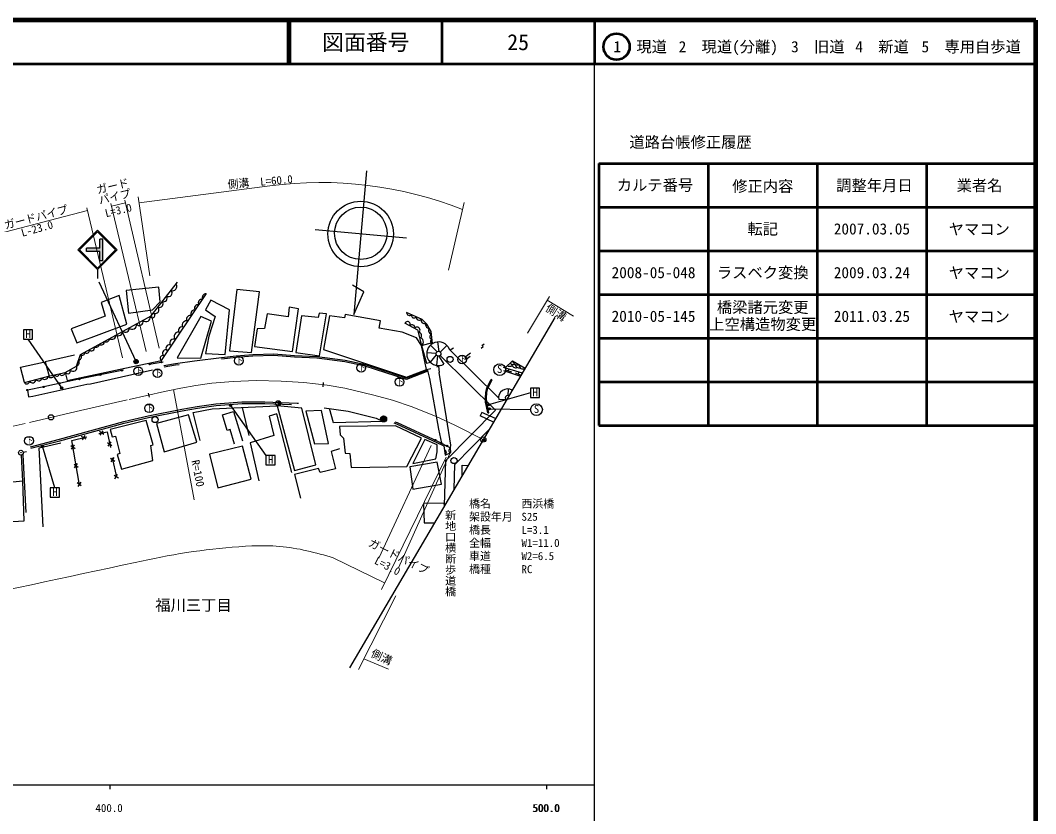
# Model space of a CAD drawing. Units: millimetres at full size, sheet at 1:1000; details may follow other scales. Extents: x 40000 to 217859622, y -2444558 to 380000.
# Drawn here: x 447516 to 680000, y 198357 to 380000 of the extents above; entities that cross this region are included whole.
import ezdxf
from ezdxf.enums import TextEntityAlignment as Align

# ---------------------------------------------------------------- set-up
doc = ezdxf.new("R2010")
doc.units = ezdxf.units.MM
doc.header["$LTSCALE"] = 1000
doc.header["$PDMODE"] = 32
doc.header["$PDSIZE"] = 500
doc.linetypes.add('CHAIN', pattern=[18.5, 12, -1.5, 3.5, -1.5])
for name, color, linetype, lineweight in [('M-BGD', 7, 'Continuous', 25), ('M-BGD-EXST', 7, 'Continuous', 25), ('M-BMK', 2, 'CHAIN', 13), ('M-BMK-OTRS', 5, 'Continuous', 25), ('M-BMK-SRVR', 3, 'Continuous', 25), ('M-STR-HTXT', 7, 'Continuous', 13), ('M-STR-STR1', 1, 'Continuous', 25), ('M-STR-STR3', 7, 'Continuous', 25), ('M-STR-STRC', 7, 'Continuous', 25), ('M-TTL', 2, 'Continuous', 140), ('M-TTL-BAND', 7, 'Continuous', 25), ('M-TTL-FRAM', 2, 'Continuous', 50), ('M-TTL-LINE', 7, 'Continuous', 50)]:
    doc.layers.add(name, color=color, linetype=linetype, lineweight=lineweight)
for name, color, linetype in [('M-BMK-HTXT', 7, 'Continuous'), ('M-OTRS', 6, 'Continuous'), ('M-TTL-TXT', 7, 'Continuous')]:
    doc.layers.add(name, color=color, linetype=linetype)
doc.styles.add('@ＭＳ ゴシック', font='')
doc.styles.add('ＭＳ ゴシック', font='')
doc.styles.get('@ＭＳ ゴシック').set_extended_font_data('@MS Gothic')
doc.styles.get('ＭＳ ゴシック').set_extended_font_data('MS Gothic')

msp = doc.modelspace()

# ---------------------------------------------------------------- hatches: boundary and pattern name
at = {"layer": 'M-BGD'}
for points in [[(506549, 291702, 0.41421), (507149, 292302, 0.41421), (506549, 292902)], [(529982, 288755, 1), (531382, 288755, 0.41421), (530682, 289455, 0.41421)], [(447602, 280994, 1), (447699, 281016, 1)]]:
    msp.add_hatch(color=256, dxfattribs=at).paths.add_polyline_path(points)
at = {"layer": 'M-BGD-EXST'}
for points in [[(457250, 295830, 0.41421), (457000, 296080, 0.41421), (456750, 295830, 1)], [(495904, 291834, 0.41421), (495654, 292084, 0.41421), (495404, 291834, 1)], [(554963, 291967, 0.41421), (554713, 292217, 0.41421), (554463, 291967, 1)], [(555178, 291054, 0.41421), (554928, 291304, 0.41421), (554678, 291054, 1)], [(452814, 282499, 0.41421), (452564, 282749, 0.41421), (452314, 282499, 1)]]:
    msp.add_hatch(color=256, dxfattribs=at).paths.add_polyline_path(points)
at = {"layer": 'M-STR-STRC'}
for points in [[(462697, 327795), (465697, 327795), (465697, 329920), (466447, 329920), (466447, 324920), (465697, 324920), (465697, 327045), (462697, 327045)], [(474523, 301863, 0.41421), (474023, 302363, 0.41421), (473523, 301863, 1)]]:
    msp.add_hatch(color=256, dxfattribs=at).paths.add_polyline_path(points)

# ---------------------------------------------------------------- linework, layer by layer
at = {"layer": 'M-BGD'}
for p, q in [((539361, 305552), (541863, 306239)), ((545954, 304520), (546672, 305031)), ((553206, 305534), (553722, 305965)), ((477018, 301261), (480250, 301805)), ((540547, 300065), (541505, 300306)), ((542887, 300698), (543820, 301032)), ((558035, 300621), (562455, 299284)), ((558573, 300003), (559971, 299504)), ((559329, 300046), (559229, 299769)), ((555529, 297685), (555305, 297796)), ((558149, 299858), (562006, 298517)), ((560836, 299260), (562159, 298778)), ((561617, 299356), (561498, 299019)), ((559231, 294079), (559262, 295589)), ((557052, 293211), (558623, 293231)), ((498331, 291373), (499861, 284964)), ((506549, 292902), (506549, 291702)), ((553170, 290243), (552796, 289424)), ((555862, 288024), (552796, 289424)), ((556320, 288804), (553170, 290243)), ((554564, 290099), (554809, 290150)), ((465820, 285040), (466476, 286032)), ((461456, 284766), (462481, 284150)), ((462270, 284964), (461658, 283944)), ((466642, 285202), (465645, 285862)), ((459114, 282647), (460080, 281954)), ((459245, 281819), (459943, 282791)), ((467471, 283330), (468471, 282685)), ((467644, 282509), (468292, 283515)), ((448059, 274496), (447823, 280451)), ((448068, 280511), (448781, 267336)), ((448188, 281122), (448921, 281281)), ((468153, 279736), (469153, 279091)), ((468326, 278915), (468974, 279921)), ((468565, 279803), (469515, 275408)), ((459815, 278387), (460781, 277693)), ((459946, 277559), (460643, 278531)), ((468978, 275858), (469998, 275246)), ((469177, 275043), (469792, 276069)), ((461480, 273397), (460514, 274090)), ((461349, 274225), (460652, 273253))]:
    msp.add_line(p, q, dxfattribs=at)
for points in [[(448442, 297083), (454240, 298586), (457818, 299365), (460409, 300814), (461315, 303505), (477462, 312304), (483539, 320018)], [(457818, 299365), (458255, 297509), (471468, 300349), (479849, 302084), (490143, 317459)], [(541895, 305986), (541549, 308752), (540599, 310456), (539552, 311483), (535967, 313091)], [(535510, 310705), (538444, 309116), (539361, 305552)], [(539361, 305552), (540536, 301502), (541405, 301718)], [(553049, 304952), (553485, 305310), (553345, 305650)], [(459925, 303368), (453241, 301805), (454150, 298562)], [(540737, 299933), (535951, 298087), (526527, 301088), (524388, 301548), (521858, 302103), (515465, 302926), (510320, 303199), (505595, 303548), (500726, 303416), (496918, 303103), (493568, 302731), (487396, 301953), (483030, 301316), (480407, 300919)], [(540805, 299638), (535960, 297769), (526450, 300798), (524324, 301255), (521807, 301808), (515438, 302627), (510301, 302900), (505588, 303247), (500743, 303116), (496947, 302804), (493603, 302433), (493551, 302427)], [(550621, 303809), (549268, 302767), (549626, 302403), (550506, 303088)], [(448442, 297083), (447562, 300559), (452800, 301702)], [(471153, 299931), (460906, 297822), (452880, 296073), (449133, 295339)], [(449145, 295341), (449423, 293820), (450420, 293925), (462741, 296660), (463625, 296749), (477775, 299951)], [(483921, 301143), (483074, 301019), (480452, 300623)], [(558556, 300463), (560231, 302044), (563091, 300369)], [(554564, 290099), (554254, 291593), (554051, 292571), (554012, 293475), (554099, 294822), (554349, 295821), (554651, 296467), (555305, 297796)], [(554809, 290150), (554498, 291644), (554300, 292602), (554263, 293473), (554347, 294783), (554586, 295737), (554876, 296359), (555529, 297685)], [(449839, 282359), (456482, 284092), (471206, 288123), (476789, 289421), (484513, 290950), (487999, 291556), (492300, 292196), (498261, 292654), (503514, 292654), (510910, 292359), (511199, 292330)], [(449927, 282020), (456572, 283754), (471292, 287784), (476863, 289079), (484577, 290606), (488055, 291210), (492339, 291848), (498275, 292304), (503507, 292304), (509572, 292062)], [(488733, 283826), (487058, 290189), (491433, 291065), (506292, 291728)], [(517069, 291296), (522611, 290514), (529011, 288897), (530606, 288124), (519227, 287819), (518322, 291119)], [(496548, 282984), (495590, 286281), (494856, 286084), (493841, 289663), (496295, 290424), (498381, 283717)], [(509702, 276449), (506235, 289871), (504528, 289350), (505544, 284964), (500151, 283267), (502155, 274599)], [(533055, 287826), (533634, 287619), (542910, 283355), (544471, 282540), (544827, 280411), (546078, 281015), (546027, 282122)], [(533305, 288109), (533766, 287943), (543064, 283670), (546027, 282122)], [(461035, 273538), (459346, 283804), (462723, 284648)], [(465469, 285394), (467369, 285780), (468143, 282194)], [(452749, 264036), (451870, 282142), (456787, 283278)], [(520596, 281912), (518667, 281261), (519680, 277280), (516158, 276461), (515821, 277376), (510322, 275979), (511672, 270593)]]:
    msp.add_lwpolyline(points, dxfattribs=at)
for points in [[(471789, 318149), (472263, 312914), (477777, 313715), (479569, 315552), (479229, 318901)], [(466064, 315408), (466908, 312275), (459150, 309383), (460436, 306129), (471889, 310460), (470128, 317024)], [(497065, 318402), (495405, 304298), (500476, 303951), (502302, 317856)], [(491152, 315960), (489893, 313700), (492102, 312219), (490696, 307689), (489930, 303733), (494418, 303496), (495423, 313715)], [(504037, 312801), (503398, 309465), (501720, 309355), (501136, 305326), (509823, 304193), (511246, 313964), (509094, 314293), (508838, 312123)], [(488885, 312171), (483449, 302708), (488849, 302672), (491279, 311087)], [(511926, 312342), (510630, 303950), (516011, 303148), (517655, 312801), (515977, 312984), (515722, 311945)], [(518333, 312361), (516946, 304644), (535909, 298276), (540547, 300065), (539361, 305552), (538266, 307339), (534961, 308639), (529652, 309532), (529999, 311173), (521873, 312638), (521727, 311872)], [(506292, 291728), (510273, 276895), (515217, 278245), (511986, 291221)], [(512879, 290519), (514857, 283048), (518064, 283096), (516497, 290688)], [(476330, 288399), (468109, 286333), (468561, 284670), (469322, 284811), (470337, 280809), (469717, 280612), (470647, 277231), (477830, 279249), (477408, 282652), (477918, 282797)], [(485995, 289691), (478691, 287690), (480468, 281208), (487941, 283406)], [(520615, 287009), (520719, 285060), (521492, 284329), (521898, 280935), (522964, 280844), (523304, 277596), (536012, 277827), (539373, 284359), (533414, 287194)], [(540109, 284013), (537418, 278527), (542622, 279613), (542997, 281217), (542925, 282784)], [(498409, 282489), (490849, 280635), (492764, 272955), (500384, 274908)], [(542931, 278822), (536709, 277785), (537353, 272629), (543938, 273821)], [(448059, 274496), (440984, 273782), (441823, 265023), (448436, 265401)]]:
    msp.add_lwpolyline(points, close=True, dxfattribs=at)
for centre, radius in [((545929, 302350), 700), ((470769, 299852), 150), ((477121, 301278), 150), ((479851, 301738), 150), ((461033, 297848), 150), ((465824, 298834), 150), ((449145, 295341), 150), ((452880, 296073), 150), ((456497, 296861), 150), ((506549, 292302), 600), ((478385, 288599), 700), ((530682, 288755), 700), ((542538, 283912), 150), ((447650, 281005), 550), ((543873, 283247), 150), ((545220, 282544), 150), ((447650, 281005), 50), ((546809, 279210), 700)]:
    msp.add_circle(centre, radius, dxfattribs=at)
for centre, radius, start, end in [((482363, 319062), 997, 251.21724, 32.31779), ((480321, 316396), 828, 251.97856, 31.55647), ((481444, 317546), 828, 239.83387, 43.70117), ((490045, 316474), 892, 87.74399, 204.65058), ((478341, 313773), 913, 245.63292, 37.90212), ((479368, 315125), 848, 248.82461, 34.71042), ((488127, 314161), 713, 69.1055, 223.28907), ((489076, 315285), 832, 78.9923, 213.40227), ((476298, 311977), 969, 224.74584, 12.43152), ((477737, 312438), 553, 207.13943, 65.70393), ((486493, 311500), 938, 73.68621, 198.81632), ((487439, 312794), 895, 79.11179, 203.98551), ((536640, 313075), 674, 178.68246, 313.01942), ((537660, 312432), 580, 164.96532, 326.73656), ((538799, 312015), 660, 171.37169, 320.33018), ((540031, 311345), 765, 161.06524, 297.56212), ((471547, 309473), 883, 231.54523, 5.63213), ((473132, 310253), 990, 224.48468, 12.69269), ((474785, 311009), 873, 218.02301, 19.15435), ((484608, 308943), 878, 65.23728, 202.07861), ((485633, 310106), 1092, 74.48747, 195.10309), ((536163, 310400), 622, 327.57366, 155.56013), ((537185, 309672), 634, 341.64071, 141.49308), ((538346, 309043), 704, 293.69412, 142.45368), ((541085, 310296), 792, 152.11217, 273.19427), ((541952, 309006), 963, 148.78022, 250.46912), ((467160, 307231), 861, 242.1073, 355.07006), ((468539, 307832), 853, 232.33372, 4.84364), ((469900, 308880), 1102, 242.33066, 354.8467), ((482591, 306122), 883, 58.25634, 210.41759), ((483732, 307612), 1003, 64.86764, 227.52694), ((538633, 307831), 754, 314.17503, 73.1202), ((538870, 306395), 940, 300.84981, 88.00802), ((541843, 307543), 595, 110.97025, 263.30921), ((541910, 306485), 487, 106.21318, 222.86107), ((462732, 304379), 597, 217.23075, 19.94661), ((463814, 305046), 698, 221.6569, 15.52047), ((464860, 305848), 719, 238.71799, 358.45937), ((466036, 306392), 726, 230.92154, 6.25583), ((481028, 303698), 947, 96.73229, 209.00289), ((481635, 304927), 773, 48.94639, 243.44818), ((460008, 301738), 1007, 293.46562, 29.30045), ((460778, 302976), 753, 278.23722, 44.52884), ((461706, 303907), 561, 225.81919, 11.35817), ((480137, 302627), 615, 50.29509, 242.09948), ((458348, 299742), 651, 215.40406, 23.03835), ((459632, 300487), 842, 215.6176, 22.82482), ((559689, 301964), 1178, 238.79258, 292.32923), ((560418, 302196), 1016, 222.35115, 290.33083), ((560937, 301420), 969, 188.30099, 291.0336), ((561334, 302205), 1115, 188.33231, 290.9681), ((561804, 301427), 1049, 190.10772, 279.73513), ((562549, 301002), 832, 168.73247, 310.56795), ((450309, 297810), 817, 211.22557, 357.82732), ((451727, 298194), 731, 214.6085, 354.4444), ((453114, 298585), 805, 215.00087, 354.05203), ((454546, 299027), 822, 219.7842, 345.81336), ((455868, 299133), 609, 210.3225, 354.2444), ((457100, 299432), 721, 209.90115, 354.66575), ((448996, 297351), 615, 205.76752, 3.28537), ((544297, 280972), 771, 313.3772, 65.58134), ((546361, 281471), 732, 117.1771, 228.84749)]:
    msp.add_arc(centre, radius, start, end, dxfattribs=at)
at = {"layer": 'M-BGD-EXST'}
for p, q in [((450336, 309103), (448236, 309103)), ((448236, 309103), (448236, 307003)), ((448236, 307003), (450336, 307003)), ((457000, 295830), (449286, 307003)), ((450336, 307003), (450336, 309103)), ((566409, 295749), (564309, 295749)), ((564309, 295749), (564309, 293649)), ((566409, 293649), (566409, 295749)), ((564309, 294699), (554713, 291967)), ((564309, 293649), (566409, 293649)), ((495654, 291834), (503765, 280351)), ((554928, 291054), (564344, 290901)), ((455428, 272927), (452564, 282499)), ((505865, 280351), (503765, 280351)), ((503765, 280351), (503765, 278251)), ((505865, 278251), (505865, 280351)), ((503765, 278251), (505865, 278251)), ((456478, 272927), (454378, 272927)), ((454378, 272927), (454378, 270827)), ((456478, 270827), (456478, 272927)), ((454378, 270827), (456478, 270827))]:
    msp.add_line(p, q, dxfattribs=at)
for centre, radius in [((497546, 302069), 1000), ((548659, 302352), 1000), ((474529, 299677), 1000), ((478930, 299202), 1000), ((525584, 300434), 1000), ((557263, 300017), 1350), ((534325, 297201), 1000), ((457000, 295830), 250), ((476993, 291175), 1000), ((495654, 291834), 250), ((554713, 291967), 250), ((554928, 291054), 250), ((565693, 290863), 1350), ((449508, 283751), 1000), ((452564, 282499), 250)]:
    msp.add_circle(centre, radius, dxfattribs=at)
at = {"layer": 'M-BMK'}
msp.add_lwpolyline([(432033, 283952), (449625, 287949), (460291, 290448), (472403, 293200), (480534, 294981), (484239, 295806), (487674, 296393), (491361, 296906), (496221, 297309), (501527, 297548), (507219, 297419), (512427, 297071), (517752, 296484), (521786, 295805), (528433, 294208), (532761, 292998), (537199, 291514), (542711, 289268), (547021, 287325), (553514, 284013)], dxfattribs=at)
at = {"layer": 'M-BMK-OTRS'}
msp.add_line((569896, 311992), (522905, 231735), dxfattribs=at)
at = {"layer": 'M-BMK-SRVR'}
for p, q in [((526777, 345523), (523862, 312623)), ((535956, 330153), (515038, 332007)), ((526135, 317814), (523582, 319392)), ((523862, 312623), (526135, 317814)), ((516859, 297085), (516750, 296091)), ((476773, 294669), (476987, 293692))]:
    msp.add_line(p, q, dxfattribs=at)
for centre, radius in [((525455, 331084), 7500), ((525478, 331240), 6000), ((454546, 289102), 600), ((553514, 284013), 600)]:
    msp.add_circle(centre, radius, dxfattribs=at)
at = {"layer": 'M-OTRS'}
msp.add_point((553612, 283873), dxfattribs=at)
at = {"layer": 'M-STR-HTXT'}
for p, q in [((474734, 338210), (504636, 342114)), ((474536, 339556), (477192, 321491)), ((468215, 338079), (476303, 304174)), ((468362, 337463), (471617, 338216)), ((479308, 304964), (471473, 338839)), ((549149, 338319), (545562, 322782)), ((462903, 336493), (441509, 330885)), ((462760, 337096), (470925, 302758)), ((563677, 308370), (568683, 316778)), ((568181, 315934), (574200, 312288)), ((487345, 270229), (482591, 295439)), ((541556, 282617), (529605, 256832)), ((544996, 280004), (530200, 249682)), ((534098, 254611), (545826, 280837)), ((530931, 251180), (519180, 256914)), ((524975, 231391), (533477, 248206)), ((526203, 233821), (531843, 231429))]:
    msp.add_line(p, q, dxfattribs=at)
for centre, radius, start, end in [((516179, 253707), 89158, 68.55655, 97.43878), ((508245, 109635), 150216, 92.93394, 102.10286), ((502897, 213988), 45726, 77.06893, 92.93394), ((495224, 180571), 80013, 72.57889, 77.06893), ((6332358, -27050798), 27928074, 102.10286, 102.30201)]:
    msp.add_arc(centre, radius, start, end, dxfattribs=at)
at = {"layer": 'M-STR-STR1'}
for p, q in [((540698, 300103), (541180, 298012)), ((543231, 300821), (543433, 299359)), ((546027, 282122), (546093, 282755))]:
    msp.add_line(p, q, dxfattribs=at)
for points in [[(541180, 298012), (543289, 286403), (543956, 283204)], [(546093, 282755), (545105, 288993), (543433, 299359)]]:
    msp.add_lwpolyline(points, dxfattribs=at)
at = {"layer": 'M-STR-STR3'}
for p, q in [((542925, 304098), (541445, 305652)), ((543396, 304198), (543130, 306356)), ((543651, 304054), (545167, 305570)), ((557022, 293561), (545733, 304739)), ((542716, 303703), (540576, 303847)), ((541405, 301718), (542788, 303393)), ((543054, 303159), (542829, 301009)), ((543361, 303127), (544476, 301262))]:
    msp.add_line(p, q, dxfattribs=at)
for points in [[(545167, 305570), (545492, 305219), (545733, 304739)], [(544674, 268915), (544909, 279201), (556312, 290745), (543652, 303281)], [(546860, 272648), (546989, 278319), (554824, 286250)], [(548685, 275766), (548653, 278132), (550031, 278063)], [(544622, 268826), (544584, 269476), (539808, 269400), (539975, 264949), (542334, 264919)]]:
    msp.add_lwpolyline(points, dxfattribs=at)
msp.add_circle((543263, 303666), 548, dxfattribs=at)
for centre, radius, start, end in [((543263, 303666), 2693, 44.999, 296.76576), ((559064, 293557), 2042, 58.70621, 189.78292), ((559064, 293557), 548, 56.13224, 243.16817)]:
    msp.add_arc(centre, radius, start, end, dxfattribs=at)
at = {"layer": 'M-STR-STRC'}
for p, q in [((460698, 327420), (465198, 331920)), ((461052, 327420), (465198, 331567)), ((469698, 327420), (465198, 331920)), ((469345, 327420), (465198, 331567)), ((466447, 329920), (465697, 329920)), ((465697, 327795), (465697, 329920)), ((466447, 324920), (466447, 329920)), ((460698, 327420), (465198, 322920)), ((461052, 327420), (465198, 323273)), ((462697, 327045), (462697, 327795)), ((465697, 327795), (462697, 327795)), ((465697, 327045), (462697, 327045)), ((465198, 323273), (469345, 327420)), ((465198, 322920), (469698, 327420)), ((465697, 324920), (465697, 327045)), ((466447, 324920), (465697, 324920)), ((465198, 322920), (465198, 320920)), ((474023, 301863), (465573, 320026))]:
    msp.add_line(p, q, dxfattribs=at)
msp.add_circle((474023, 301863), 500, dxfattribs=at)
at = {"layer": 'M-TTL'}
for p, q in [((680000, 380000), (40000, 380000)), ((680000, 20000), (680000, 380000))]:
    msp.add_line(p, q, dxfattribs=at)
at = {"layer": 'M-TTL-BAND'}
for p, q in [((579000, 20000), (579000, 370000)), ((40000, 205000), (579000, 205000)), ((468000, 205000), (468000, 204000)), ((568000, 205000), (568000, 204000))]:
    msp.add_line(p, q, dxfattribs=at)
at = {"layer": 'M-TTL-FRAM'}
for p, q in [((580000, 347197), (580000, 287197)), ((580000, 347197), (680000, 347197)), ((580000, 287197), (680000, 287197))]:
    msp.add_line(p, q, dxfattribs=at)
at = {"layer": 'M-TTL-LINE'}
for p, q in [((508747, 380000), (508747, 370000)), ((509247, 380000), (509247, 370000)), ((543997, 380000), (543997, 370000)), ((579000, 380000), (579000, 370000)), ((40000, 370000), (680000, 370000)), ((605000, 347197), (605000, 287197)), ((630000, 347197), (630000, 287197)), ((655000, 347197), (655000, 287197)), ((580000, 337197), (680000, 337197)), ((580000, 327197), (680000, 327197)), ((580000, 317197), (680000, 317197)), ((580000, 307197), (680000, 307197)), ((580000, 297197), (680000, 297197))]:
    msp.add_line(p, q, dxfattribs=at)
msp.add_circle((584031, 373958), 3000, dxfattribs=at)

# ---------------------------------------------------------------- texts
at = {"layer": 'M-BGD-EXST', "style": 'ＭＳ ゴシック'}
for s, height, p in [('H', 1833, (448689, 306695)), ('下', 1320, (496694, 301081)), ('下', 1320, (547807, 301364)), ('下', 1320, (473676, 298690)), ('下', 1320, (478077, 298215)), ('下', 1320, (524731, 299447)), ('下', 1320, (533472, 296213)), ('H', 1833, (564762, 293341)), ('下', 1320, (476141, 290187)), ('下', 1320, (448655, 282764)), ('H', 1833, (504218, 277943)), ('H', 1833, (454831, 270519))]:
    msp.add_text(s, height=height, dxfattribs=at).set_placement(p, align=Align.BOTTOM_LEFT)
for p in [(556608, 298725), (565038, 289571)]:
    msp.add_text('S', height=1833, rotation=358.508, dxfattribs=at).set_placement(p, align=Align.BOTTOM_LEFT)
at = {"layer": 'M-BMK-HTXT', "style": '@ＭＳ ゴシック'}
msp.add_text('新地口横断歩道橋', height=1833, rotation=270, dxfattribs=at).set_placement((544519, 268001), align=Align.BOTTOM_LEFT)
at = {"layer": 'M-BMK-HTXT', "style": 'ＭＳ ゴシック'}
msp.add_text('福川三丁目', height=2566, dxfattribs=at).set_placement((478418, 244052), align=Align.BOTTOM_LEFT)
at = {"layer": 'M-STR-HTXT', "style": 'ＭＳ ゴシック'}
for s, rotation, p in [('側溝  L=60.0', 4.931, (495093, 340935)), ('ガード', 13.364, (465339, 339740)), ('パイプ', 13.364, (465823, 337325)), ('ガードパイプ', 14.65, (444219, 331612)), ('L=3.0', 13.364, (467267, 334363)), ('L-23.0', 15.428, (448124, 329908)), ('側溝 ', 328.271, (567266, 313141)), ('R=100', 281.37, (486142, 279059)), ('ガードパイプ', 333.524, (526794, 259236)), ('L=3.0', 332.371, (528152, 255221)), ('側溝 ', 334.729, (527374, 233951))]:
    msp.add_text(s, height=1833, rotation=rotation, dxfattribs=at).set_placement(p, align=Align.BOTTOM_LEFT)
for s, p in [('橋名', (550262, 267874)), ('西浜橋', (562262, 267874)), ('架設年月', (550262, 264874)), ('S25', (562262, 264874)), ('橋長', (550262, 261874)), ('L=3.1', (562262, 261874)), ('全幅', (550262, 258874)), ('W1=11.0', (562262, 258874)), ('車道', (550262, 255874)), ('W2=6.5', (562262, 255874)), ('橋種', (550262, 252874)), ('RC', (562262, 252874))]:
    msp.add_text(s, height=1833, dxfattribs=at).set_placement(p, align=Align.BOTTOM_LEFT)
at = {"layer": 'M-TTL-BAND', "style": 'ＭＳ ゴシック'}
for s, p in [('400.0', (467844, 198195)), ('500.0', (567844, 198195)), ('500.0', (568000, 198195))]:
    msp.add_text(s, height=1833, dxfattribs=at).set_placement(p, align=Align.BOTTOM_CENTER)
at = {"layer": 'M-TTL-TXT', "style": 'ＭＳ ゴシック'}
for s, height, p in [('図面番号', 3666, (526622, 375000)), ('25', 3666, (561497, 375000)), ('1\u3000現道', 2566, (589448, 373958)), ('2\u3000現道(分離)', 2566, (609619, 373958)), ('3\u3000旧道', 2566, (630121, 373958)), ('4\u3000新道', 2566, (644824, 373958)), ('5\u3000専用自歩道', 2566, (665228, 373958)), ('道路台帳修正履歴', 2566, (600968, 352113)), ('カルテ番号', 2566, (592839, 342277)), ('修正内容', 2566, (617509, 342023)), ('調整年月日', 2566, (643089, 342197)), ('業者名', 2566, (667134, 342197)), ('転記', 2566, (617500, 332245)), ('2007.03.05', 2566, (642500, 332245)), ('ヤマコン', 2566, (667077, 332189)), ('2008-05-048', 2566, (592500, 322245)), ('ラスベク変換', 2566, (617500, 322245)), ('2009.03.24', 2566, (642500, 322245)), ('ヤマコン', 2566, (667077, 322189)), ('橋梁諸元変更', 2566, (617500, 314303)), ('2010-05-145', 2566, (592500, 312245)), ('上空構造物変更', 2566, (617500, 310415)), ('2011.03.25', 2566, (642500, 312245)), ('ヤマコン', 2566, (667077, 312189))]:
    msp.add_text(s, height=height, dxfattribs=at).set_placement(p, align=Align.MIDDLE_CENTER)

doc.saveas('drawing.dxf')
